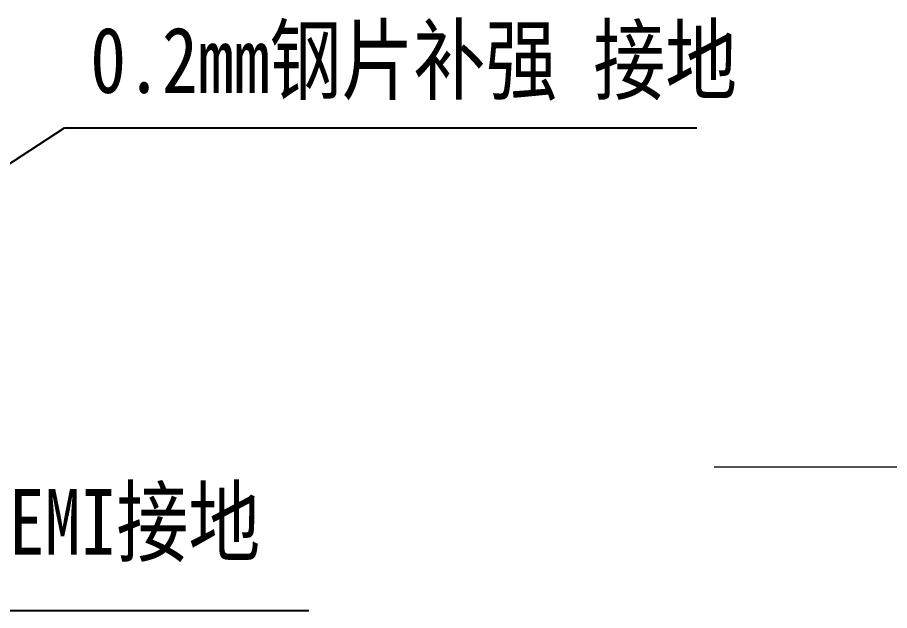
# Model space of a CAD drawing. Header units: millimetres. Extents: x 1403 to 2381, y 158 to 387.
# Drawn here: x 2285.11 to 2304.95, y 297.96 to 311.47 of the extents above; entities that cross this region are included whole.
import ezdxf
from ezdxf.lldxf.tags import DXFTag

# ---------------------------------------------------------------- set-up
doc = ezdxf.new("R2010")
doc.units = ezdxf.units.MM
for name, color, linetype, lineweight in [('DIM', 3, 'Continuous', 5), ('Encap', 210, 'Continuous', 5), ('ITO', 2, 'Continuous', 5)]:
    doc.layers.add(name, color=color, linetype=linetype, lineweight=lineweight)
doc.styles.add('RD', font='ROMAND.shx', dxfattribs={"width": 0.8})
doc.styles.add('宋体', font='SimSun.ttf')
tags = doc.linetypes.add('CENTER', pattern=[0.6, 0.375, -0.075, 0.075, -0.075]).pattern_tags.tags
tags[10:11] = [DXFTag(74, 4), DXFTag(75, 0), DXFTag(340, '0'), DXFTag(46, 1.0), DXFTag(50, 0.0), DXFTag(44, 0.0), DXFTag(45, 0.0)]
tags[8:9] = [DXFTag(74, 4), DXFTag(75, 0), DXFTag(340, '0'), DXFTag(46, 1.0), DXFTag(50, 0.0), DXFTag(44, 0.0), DXFTag(45, 0.0)]
tags[6:7] = [DXFTag(74, 4), DXFTag(75, 0), DXFTag(340, '0'), DXFTag(46, 1.0), DXFTag(50, 0.0), DXFTag(44, 0.0), DXFTag(45, 0.0)]
tags[4:5] = [DXFTag(74, 4), DXFTag(75, 0), DXFTag(340, '0'), DXFTag(46, 1.0), DXFTag(50, 0.0), DXFTag(44, 0.0), DXFTag(45, 0.0)]
doc.dimstyles.new('DIM', dxfattribs={"dimtxt": 1.5, "dimasz": 0.8, "dimexe": 0, "dimexo": 0.5, "dimgap": 0.11, "dimtad": 0, "dimzin": 1, "dimdsep": 46, "dimtxsty": 'RD', "dimcen": 0, "dimclrd": 256, "dimclre": 256, "dimclrt": 256, "dimadec": 0, "dimazin": 0, "dimtm": 1e-09, "dimtfac": 1, "dimtofl": 0, "dimtmove": 0, "dimatfit": 3, "dimfxl": 1, "dimlwe": -1, "dimarcsym": 0})

# ---------------------------------------------------------------- blocks, each defined once
blk = doc.blocks.new('R104A3M-001-PNL-V01-C')
at = {"layer": 'Encap', "color": 1, "linetype": 'CENTER', "lineweight": 5, "ltscale": 0.5}
blk.add_line((241.2551660931802, 315.4122172473905), (288.6413633271002, 315.4122172473905), dxfattribs=at)

msp = doc.modelspace()

# ---------------------------------------------------------------- block references
at = {"layer": 'ITO', "lineweight": 5}
msp.add_blockref('R104A3M-001-PNL-V01-C', (2059.701928977373, -14.1758969262288), dxfattribs=at)

# ---------------------------------------------------------------- texts
at = {"layer": 'DIM', "lineweight": 5, "insert": (2301.482178661392, 311.2507768832206), "char_height": 1.5, "width": 16.20215175193294, "attachment_point": 3, "style": 'RD'}
msp.add_mtext('{\\fSimSun|b0|i0|c134|p2;0.2mm钢片补强 接地}', dxfattribs=at)
at = {"layer": 'DIM', "color": 3, "insert": (2281.636968841895, 300.7330183286639), "char_height": 1.5, "width": 24.67035157280452, "attachment_point": 1, "style": '宋体'}
msp.add_mtext('{\\W0.8;\\C256;双面EMI接地}', dxfattribs=at)

# ---------------------------------------------------------------- leaders
at = {"layer": 'DIM', "lineweight": 5}
for points in [[(2280.418599233451, 305.1976379232101), (2286.17540148138, 308.954693451873), (2300.568562198221, 308.954693451873)], [(2272.281837001257, 305.0189954271518), (2281.714272999445, 297.962737958137), (2291.741042361784, 297.962737958137)]]:
    msp.add_leader(points, dimstyle='DIM', override={"dimgap": 0.11, "dimtad": 0, "dimfxl": 1.25}, dxfattribs=at)

doc.saveas('drawing.dxf')
